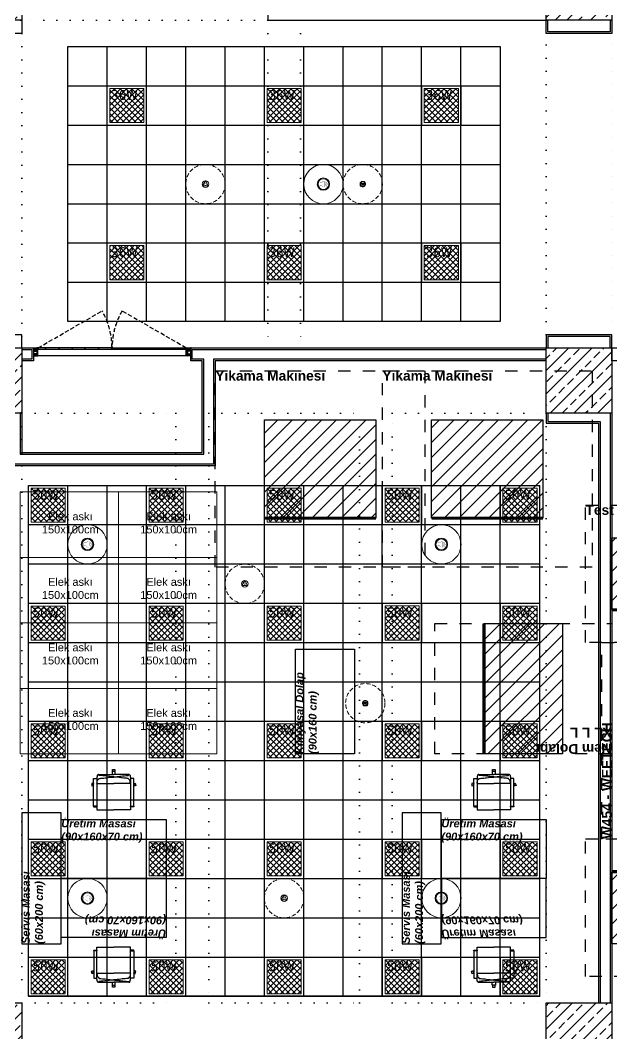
# Model space of a CAD drawing. Header units: centimetres. Extents: x 405564 to 502064, y 46284 to 60634.
# Drawn here: x 457647 to 458550, y 53485 to 55033 of the extents above; entities that cross this region are included whole.
import ezdxf
from ezdxf import colors
from ezdxf.entities.mleader import LeaderData, LeaderLine
from ezdxf.enums import TextEntityAlignment as Align
from ezdxf.math import Vec2, Vec3
from ezdxf.xclip import XClip

# ---------------------------------------------------------------- set-up
doc = ezdxf.new("R2010")
doc.units = ezdxf.units.CM
doc.header["$XCLIPFRAME"] = 0
for name, pattern in [('3+1_3b$0$DASHED', [0.25, 0.125, -0.125]), ('ACAD_ISO07W100', [3, 0, -3]), ('DASHED', [19.05, 12.7, -6.35]), ('DOT', [0.25, 0, -0.25]), ('HIDDEN', [9.525, 6.35, -3.175])]:
    doc.linetypes.add(name, pattern=pattern)
doc.layers.get('0').update_dxf_attribs({"color": 8, "lineweight": 9})
for name, color, linetype, lineweight in [('---___EB_draft00_ALTYAPI_helikoptermania', 8, 'Continuous', 0), ('0-KRCN-AYDINLATMA-130426', 8, 'Continuous', 9), ('0-KRCN-MİMARİ-220526', 8, 'Continuous', 9), ('OL_Ic', 8, 'Continuous', 9), ('TF_Mobilya', 8, 'Continuous', 9)]:
    doc.layers.add(name, color=color, linetype=linetype, lineweight=lineweight)
for name, color, linetype in [('---___EB_draft03_cihazlar', 8, 'Continuous'), ('0-KRCN-ASMATAVAN-130426', 8, 'Continuous'), ('AS_DOS_TERAS_UST', 8, 'ACAD_ISO07W100'), ('AS_DUV', 8, 'Continuous'), ('AS_DUV_ALCIPAN_YANGINA-SUYA DAYANIMLI', 8, 'Continuous'), ('AS_DUV_ALCIPAN_YANGINA-SUYA DAYANIMLI ALTTA 90CM', 8, 'Continuous'), ('AS_DUVK_AHSAP', 8, 'Continuous'), ('AS_KAPI_POZ', 8, 'Continuous'), ('AS_PYZ_BINA', 8, 'Continuous'), ('AS_TA_BETONARME', 5, 'Continuous'), ('AS_TA_TARAMA', 8, 'Continuous'), ('AS_TEFR_MOB', 8, 'Continuous')]:
    doc.layers.add(name, color=color, linetype=linetype)
doc.styles.add('2', font='arial.ttf', dxfattribs={"width": 0.9, "height": 200})
doc.styles.add('Kalin02', font='arialbd.ttf')
doc.styles.add('MP_KAPI_POZ', font='arial.ttf')
doc.styles.add('Normal_ITL', font='swissi.ttf')
doc.styles.add('OLCU', font='romanstw.shx', dxfattribs={"width": 0.6})
doc.styles.add('TAHOMA', font='tahoma.ttf')
pattern_1 = [(45, (450.72, 0), (-11.22532015, 11.22532015), [])]
pattern_2 = [(225, (17560.68, -7819.299), (17.96051, -17.96051), []), (225, (17542.72, -7819.299), (17.96051, -17.96051), [12.7, -6.35])]

# ---------------------------------------------------------------- blocks, each defined once
blk = doc.blocks.new('ABB 6131-31-24-500')
at = {"layer": '0-KRCN-AYDINLATMA-130426'}
for p, q in [((-4, -1), (-4, 1)), ((3.2, 1), (-3.2, 1)), ((-3.2, -0.8), (-3.2, 0.8)), ((-1, 4), (1, 4)), ((-1, -0.9), (-1, 1)), ((-0.8, 3.2), (0.8, 3.2)), ((1, -0.9), (1, 1)), ((3.2, 0.8), (3.2, -0.8)), ((4, 1), (4, -1)), ((3.2, -0.9), (-3.2, -0.9)), ((1, -4), (-1, -4)), ((0.8, -3.2), (-0.8, -3.2))]:
    blk.add_line(p, q, dxfattribs=at)
at = {"layer": '0-KRCN-AYDINLATMA-130426', "linetype": 'HIDDEN'}
blk.add_circle((0, 0), 30, dxfattribs=at)
at = {"layer": '0-KRCN-AYDINLATMA-130426'}
for centre, radius in [((-0.5, 0), 0.089), ((0, 0), 0.16), ((0.5, 0), 0.089)]:
    blk.add_circle(centre, radius, dxfattribs=at)
for centre, radius, start, end in [((-1, 1), 3.01, 90, 180), ((-0.8, 0.8), 2.41, 90, 180), ((0.8, 0.8), 2.41, 0, 90), ((1, 1), 3.01, 0, 90), ((-1, -1), 3.01, 180, 270), ((-0.8, -0.8), 2.41, 180, 270), ((0.8, -0.8), 2.41, 270, 0), ((1, -1), 3.01, 270, 0)]:
    blk.add_arc(centre, radius, start, end, dxfattribs=at)
blk = doc.blocks.new('AST-OD-KD')
at = {"layer": '0-KRCN-AYDINLATMA-130426'}
for p, q in [((0, 5), (-4.3, -2.5)), ((4.3, -2.5), (0, 5)), ((4.3, -2.5), (-4.3, -2.5))]:
    blk.add_line(p, q, dxfattribs=at)
at = {"layer": '0-KRCN-AYDINLATMA-130426', "linetype": 'HIDDEN'}
blk.add_circle((0, 0), 30, dxfattribs=at)
at = {"layer": '0-KRCN-AYDINLATMA-130426'}
blk.add_circle((0, 0), 5, dxfattribs=at)
at = {"layer": '0-KRCN-AYDINLATMA-130426', "style": '2'}
blk.add_text('D', height=3.36, dxfattribs=at).set_placement((0, 0), align=Align.MIDDLE_CENTER)
blk = doc.blocks.new('AST-OD-OD')
at = {"layer": '0-KRCN-AYDINLATMA-130426'}
for p, q in [((0.3, 5), (-4, -2.5)), ((4.6, -2.5), (0.3, 5)), ((4.6, -2.5), (-4, -2.5))]:
    blk.add_line(p, q, dxfattribs=at)
at = {"layer": '0-KRCN-AYDINLATMA-130426', "linetype": 'HIDDEN'}
blk.add_circle((0.3, 0), 30, dxfattribs=at)
at = {"layer": '0-KRCN-AYDINLATMA-130426'}
blk.add_circle((0.3, 0), 5, dxfattribs=at)
at = {"layer": '0-KRCN-AYDINLATMA-130426', "style": '2'}
blk.add_text('O', height=3.43, dxfattribs=at).set_placement((0.3, 0), align=Align.MIDDLE)
blk = doc.blocks.new('ASMA TAVA TİPİ HOPARLÖR')
at = {"layer": '0-KRCN-AYDINLATMA-130426', "const_width": 0.317}
blk.add_lwpolyline([(0.3, -4.4, 0.598176), (1.3, -3.9), (1.3, 3.9, 0.598176), (0.3, 4.4), (-2.7, 2.4, -0.147433), (-3, 2.3), (-5.1, 2.3, 0.414214), (-5.7, 1.7), (-5.7, -1.7, 0.414214), (-5.1, -2.3), (-3, -2.3, -0.147433), (-2.7, -2.4)], format="xyb", close=True, dxfattribs=at)
for points in [[(2.4, 1.3, -0.601398), (2.4, -1.3)], [(2.8, 2.5, -0.658812), (2.8, -2.5)], [(3.2, 3.7, -0.680488), (3.2, -3.7)]]:
    blk.add_lwpolyline(points, format="xyb", dxfattribs=at)
at = {"layer": '0-KRCN-AYDINLATMA-130426'}
blk.add_circle((0, 0), 30, dxfattribs=at)
at = {"layer": '0-KRCN-AYDINLATMA-130426', "ltscale": 0.1}
for radius in [9.5, 8.23]:
    blk.add_circle((0, 0), radius, dxfattribs=at)
blk = doc.blocks.new('50W 60x60 cm  SIVA ALTI LED ARMATÜR')
at = {"layer": '0-KRCN-AYDINLATMA-130426'}
h = blk.add_hatch(dxfattribs=at)
h.set_pattern_fill('ANSI37', color=256, scale=0.2)
h.paths.add_polyline_path([(-2.6, 2.59), (2.6, 2.59), (2.6, -2.61), (-2.6, -2.61)])
for points in [[(-3, 2.99), (3, 2.99), (3, -3.01), (-3, -3.01)], [(-2.6, 2.59), (2.6, 2.59), (2.6, -2.61), (-2.6, -2.61)]]:
    blk.add_lwpolyline(points, close=True, dxfattribs=at)
at = {"layer": '0-KRCN-AYDINLATMA-130426', "insert": (-2.35, 2.34), "char_height": 1.5, "attachment_point": 1, "style": 'TAHOMA'}
blk.add_mtext_dynamic_manual_height_columns('{\\fTahoma|b0|i0|c162|p34;50W}', width=1.5, gutter_width=1.25, heights=[0], dxfattribs=at)
blk = doc.blocks.new('36W 60x60 cm  SIVA ALTI LED ARMATÜR')
at = {"layer": '0-KRCN-AYDINLATMA-130426'}
h = blk.add_hatch(dxfattribs=at)
h.set_pattern_fill('ANSI37', color=256, scale=2)
h.paths.add_polyline_path([(-26, 26), (26, 26), (26, -26), (-26, -26)])
for points in [[(-30, 30), (30, 30), (30, -30), (-30, -30)], [(-26, 26), (26, 26), (26, -26), (-26, -26)]]:
    blk.add_lwpolyline(points, close=True, dxfattribs=at)
at = {"layer": '0-KRCN-AYDINLATMA-130426', "insert": (-23.5, 23.5), "char_height": 15, "attachment_point": 1, "style": 'TAHOMA'}
blk.add_mtext_dynamic_manual_height_columns('{\\fTahoma|b0|i0|c162|p34;36W}', width=52.946, gutter_width=1.25, heights=[0], dxfattribs=at)
blk = doc.blocks.new('G$C27E741DA')
at = {"layer": '0-KRCN-AYDINLATMA-130426'}
for name, p in [('36W 60x60 cm  SIVA ALTI LED ARMATÜR', (19745.7, 7768.5)), ('36W 60x60 cm  SIVA ALTI LED ARMATÜR', (19985.7, 7768.5)), ('36W 60x60 cm  SIVA ALTI LED ARMATÜR', (20225.7, 7768.5)), ('AST-OD-OD', (19865.4, 7648.5)), ('ASMA TAVA TİPİ HOPARLÖR', (20045.7, 7648.5)), ('ABB 6131-31-24-500', (20105.7, 7648.5)), ('36W 60x60 cm  SIVA ALTI LED ARMATÜR', (19745.7, 7528.5)), ('36W 60x60 cm  SIVA ALTI LED ARMATÜR', (19985.7, 7528.5)), ('36W 60x60 cm  SIVA ALTI LED ARMATÜR', (20225.7, 7528.5)), ('ASMA TAVA TİPİ HOPARLÖR', (19685.7, 7098.5)), ('ASMA TAVA TİPİ HOPARLÖR', (20225.7, 7098.5)), ('AST-OD-KD', (19925.7, 7038.2)), ('ABB 6131-31-24-500', (20109.6, 6856)), ('ASMA TAVA TİPİ HOPARLÖR', (19685.7, 6558.5)), ('AST-OD-KD', (19985.7, 6558.5)), ('ASMA TAVA TİPİ HOPARLÖR', (20225.7, 6558.5))]:
    blk.add_blockref(name, p, dxfattribs=at)
at = {"layer": '0-KRCN-AYDINLATMA-130426', "xscale": 10, "yscale": 10, "zscale": 10}
for p in [(19625.7, 7158.5), (19805.7, 7158.5), (19985.7, 7158.5), (20165.7, 7158.6), (20345.7, 7158.5), (19625.7, 6978.5), (19805.7, 6978.5), (19985.7, 6978.5), (20165.7, 6978.6), (20345.7, 6978.5), (19625.7, 6798.5), (19805.7, 6798.5), (19985.7, 6798.5), (20165.7, 6798.6), (20345.7, 6798.5), (19625.7, 6618.5), (19805.7, 6618.5), (19985.7, 6618.5), (20165.7, 6618.6), (20345.7, 6618.5), (19625.7, 6438.5), (19805.7, 6438.5), (19985.7, 6438.5), (20165.7, 6438.6), (20345.7, 6438.5)]:
    blk.add_blockref('50W 60x60 cm  SIVA ALTI LED ARMATÜR', p, dxfattribs=at)
blk = doc.blocks.new('testmasası')
at = {"layer": '---___EB_draft03_cihazlar'}
h = blk.add_hatch(dxfattribs=at)
h.set_pattern_fill('ANSI31', color=1, scale=5)
h.paths.add_polyline_path([(276660.7, -41580.2), (276660.7, -41470.2), (276830.7, -41470.2), (276830.7, -41580.2)])
at = {"layer": '---___EB_draft03_cihazlar', "color": 1, "linetype": '3+1_3b$0$DASHED', "ltscale": 150}
blk.add_lwpolyline([(276620.7, -41420.2), (276870.7, -41420.2), (276870.7, -41630.2), (276620.7, -41630.2), (276620.7, -41420.2)], dxfattribs=at)
at = {"layer": '---___EB_draft03_cihazlar', "color": 1}
blk.add_lwpolyline([(276660.7, -41580.2), (276660.7, -41470.2), (276830.7, -41470.2), (276830.7, -41580.2), (276660.7, -41580.2)], dxfattribs=at)
at = {"layer": '---___EB_draft03_cihazlar', "color": 1, "const_width": 5}
blk.add_lwpolyline([(276660.7, -41580.2), (276830.7, -41580.2)], dxfattribs=at)
at = {"layer": '---___EB_draft03_cihazlar', "insert": (276620.7, -41420.2), "char_height": 15, "attachment_point": 1, "style": 'Kalin02'}
blk.add_mtext_dynamic_manual_height_columns('Test Masası', width=590.732, gutter_width=750, heights=[137.1], dxfattribs=at)
blk = doc.blocks.new('W454 - WEETECH')
at = {"layer": '---___EB_draft03_cihazlar'}
h = blk.add_hatch(dxfattribs=at)
h.set_pattern_fill('ANSI31', color=1, scale=5)
h.set_pattern_definition(pattern_1)
h.paths.add_polyline_path([(274313.1, -41341.5), (274473.1, -41341.5), (274473.1, -41461.5), (274313.1, -41461.5)])
h = blk.add_hatch(dxfattribs=at)
h.set_pattern_fill('ANSI31', color=1, scale=5)
h.set_pattern_definition(pattern_1)
h.paths.add_polyline_path([(274313.1, -41341.5), (274473.1, -41341.5), (274473.1, -41461.5), (274313.1, -41461.5)])
at = {"layer": '---___EB_draft03_cihazlar', "color": 1, "linetype": '3+1_3b$0$DASHED', "ltscale": 150}
blk.add_lwpolyline([(274243.1, -41276.5), (274543.1, -41276.5), (274543.1, -41526.5), (274243.1, -41526.5), (274243.1, -41276.5)], dxfattribs=at)
blk.add_lwpolyline([(274243.1, -41276.5), (274543.1, -41276.5), (274543.1, -41526.5), (274243.1, -41526.5), (274243.1, -41276.5)], dxfattribs=at)
at = {"layer": '---___EB_draft03_cihazlar', "color": 1}
blk.add_lwpolyline([(274313.1, -41341.5), (274473.1, -41341.5), (274473.1, -41461.5), (274313.1, -41461.5), (274313.1, -41341.5)], dxfattribs=at)
blk.add_lwpolyline([(274313.1, -41341.5), (274473.1, -41341.5), (274473.1, -41461.5), (274313.1, -41461.5), (274313.1, -41341.5)], dxfattribs=at)
at = {"layer": '---___EB_draft03_cihazlar', "color": 1, "const_width": 5}
blk.add_lwpolyline([(274313.1, -41461.5), (274473.1, -41461.5)], dxfattribs=at)
at = {"layer": '---___EB_draft03_cihazlar', "insert": (274243.1, -41276.5), "char_height": 15, "attachment_point": 1, "style": 'Kalin02'}
blk.add_mtext_dynamic_manual_height_columns('W454 - WEETECH', width=590.732, gutter_width=750, heights=[137.1], dxfattribs=at)
blk = doc.blocks.new('YıkamaMakinesi')
at = {"layer": '---___EB_draft03_cihazlar'}
h = blk.add_hatch(dxfattribs=at)
h.set_pattern_fill('ANSI31', color=1, scale=5)
h.paths.add_polyline_path([(275125.3, -40217.3), (275295.3, -40217.3), (275295.3, -40367.3), (275125.3, -40367.3)])
at = {"layer": '---___EB_draft03_cihazlar', "color": 1, "linetype": '3+1_3b$0$DASHED', "ltscale": 150}
blk.add_lwpolyline([(275050.3, -40142.3), (275370.3, -40142.3), (275370.3, -40442.3), (275050.3, -40442.3), (275050.3, -40142.3)], dxfattribs=at)
at = {"layer": '---___EB_draft03_cihazlar', "color": 1}
blk.add_lwpolyline([(275125.3, -40217.3), (275295.3, -40217.3), (275295.3, -40367.3), (275125.3, -40367.3), (275125.3, -40217.3)], dxfattribs=at)
at = {"layer": '---___EB_draft03_cihazlar', "color": 1, "const_width": 5}
blk.add_lwpolyline([(275125.3, -40367.3), (275295.3, -40367.3)], dxfattribs=at)
at = {"layer": '---___EB_draft03_cihazlar', "insert": (275050.3, -40142.3), "char_height": 15, "attachment_point": 1, "style": 'Kalin02'}
blk.add_mtext_dynamic_manual_height_columns('Yıkama Makinesi', width=590.732, gutter_width=750, heights=[137.1], dxfattribs=at)
blk = doc.blocks.new('KimyasalDolap')
at = {"layer": 'AS_TEFR_MOB', "ltscale": 200}
blk.add_lwpolyline([(277920.3, -40378.8), (278080.3, -40378.8), (278080.3, -40468.8), (277920.3, -40468.8), (277920.3, -40378.8)], dxfattribs=at)
at = {"layer": 'AS_TEFR_MOB', "ltscale": 200, "insert": (277920.3, -40378.8), "char_height": 12, "attachment_point": 1, "style": 'Kalin02'}
blk.add_mtext_dynamic_manual_height_columns('{\\fSwis721 BT|b1|i1|c162|p34;Kimyasal Dolap\\P(90x160 cm)}', width=590.732, gutter_width=750, heights=[137.1], dxfattribs=at)
blk = doc.blocks.new('sandalye_')
at = {"layer": 'AS_TEFR_MOB', "linetype": 'ByBlock', "ltscale": 25}
for points in [[(260007.8, -40559.4), (260002.8, -40559.4), (260002.8, -40517.4), (260007.8, -40517.4)], [(260059, -40559.4), (260063.9, -40559.4), (260063.9, -40517.4), (260059, -40517.4)]]:
    blk.add_lwpolyline(points, close=True, dxfattribs=at)
for points in [[(260033.4, -40514.8, -0.048176), (260031.6, -40514.8, -0.000623), (260029.1, -40514.6, -0.003131), (260022.4, -40513.8, 0.007334), (260011.4, -40512.7, -0.309457), (260010.5, -40511.9, 0.002444), (260010.4, -40511.5, 0.476314), (260010.2, -40511.4, 0.375136), (260009, -40511.6, 0.082453), (260008.7, -40512.2, 0.046929), (260008.2, -40513.8, 0.002381), (260007.9, -40515.3, 0.007794), (260007.8, -40516.4), (260007.8, -40524.5, -0.011445), (260008.4, -40521.5, -0.082784), (260009.2, -40519.5, -0.150147), (260010.3, -40518.5, 0.242317), (260010.4, -40518.4, -0.036292), (260010.5, -40518, -0.114957), (260010.8, -40517.6, -0.16132), (260011.4, -40517.2, -0.020506), (260013.9, -40517, 0.024793), (260022.4, -40516.1, -0.030903), (260033.4, -40515.1, -1.030607)], [(260033.4, -40514.8, 0.048176), (260035.1, -40514.8, 0.000623), (260037.6, -40514.6, 0.003131), (260044.3, -40513.8, -0.007334), (260055.3, -40512.7, 0.309457), (260056.2, -40511.9, -0.002444), (260056.3, -40511.5, -0.476314), (260056.5, -40511.4, -0.375136), (260057.7, -40511.6, -0.082453), (260058, -40512.2, -0.046929), (260058.5, -40513.8, -0.002381), (260058.8, -40515.3, -0.007794), (260058.9, -40516.4), (260058.9, -40524.5, 0.011445), (260058.4, -40521.5, 0.082784), (260057.6, -40519.5, 0.150147), (260056.4, -40518.5, -0.242317), (260056.3, -40518.4, 0.036292), (260056.2, -40518, 0.114957), (260055.9, -40517.6, 0.16132), (260055.3, -40517.2, 0.020506), (260052.8, -40517, -0.024793), (260044.3, -40516.1, 0.030903), (260033.4, -40515.1, 1.030607)]]:
    blk.add_lwpolyline(points, format="xyb", dxfattribs=at)
for points in [[(260009.7, -40511.3), (260033.4, -40511.3)], [(260035.8, -40511.3), (260035.8, -40506.8), (260030.9, -40506.8), (260030.9, -40511.3)], [(260031.5, -40506.8), (260031.5, -40503.8), (260035.3, -40503.8), (260035.3, -40506.8)], [(260057, -40511.3), (260033.4, -40511.3)], [(260002.8, -40525.2), (260000.6, -40524.5), (259999.4, -40528.1), (260002.8, -40529.2)], [(260002.7, -40525.2), (260001.5, -40528.8)], [(260002.8, -40525.4), (260001.7, -40528.8)], [(260007.8, -40524.5), (260007.8, -40564.9), (260033.4, -40564.9)], [(260007.8, -40525.2), (260033.4, -40525.2)], [(260058.9, -40524.5), (260058.9, -40564.9), (260033.4, -40564.9)], [(260058.9, -40525.2), (260033.4, -40525.2)], [(260063.9, -40525.2), (260066.1, -40524.5), (260067.3, -40528.1), (260063.9, -40529.2)], [(260063.9, -40525.4), (260065.1, -40528.8)], [(260064.1, -40525.2), (260065.2, -40528.8)], [(260002.8, -40559.4), (260002.8, -40560.4), (260007.8, -40560.4), (260007.8, -40559.4)], [(260063.9, -40559.4), (260063.9, -40560.4), (260059, -40560.4), (260059, -40559.4)]]:
    blk.add_lwpolyline(points, dxfattribs=at)
blk = doc.blocks.new('Üretim Masası')
at = {"layer": 'AS_TEFR_MOB', "ltscale": 200}
blk.add_lwpolyline([(277436.4, -40309.1), (277596.4, -40309.1), (277596.4, -40399.1), (277436.4, -40399.1), (277436.4, -40309.1)], dxfattribs=at)
at = {"layer": 'AS_TEFR_MOB', "color": 1}
blk.add_blockref('sandalye_', (17483, 270.8), dxfattribs=at)
at = {"layer": 'AS_TEFR_MOB', "ltscale": 200, "insert": (277436.4, -40309.1), "char_height": 12, "attachment_point": 1, "style": 'Kalin02'}
blk.add_mtext_dynamic_manual_height_columns('{\\fSwis721 BT|b1|i1|c162|p34;Üretim Masası\\P(90x160x70 cm)}', width=590.732, gutter_width=750, heights=[137.1], dxfattribs=at)
blk = doc.blocks.new('servis masası60x200')
at = {"layer": 'AS_TEFR_MOB', "ltscale": 200}
blk.add_lwpolyline([(278099.5, -39156.7), (278299.5, -39156.7), (278299.5, -39096.7), (278099.5, -39096.7)], close=True, dxfattribs=at)
at = {"layer": 'AS_TEFR_MOB', "ltscale": 200, "insert": (278099.5, -39096.7), "char_height": 12, "attachment_point": 1, "style": 'Kalin02'}
blk.add_mtext_dynamic_manual_height_columns('{\\fSwis721 BT|b1|i1|c162|p34;Servis Masası\\P(60x200 cm)}', width=590.732, gutter_width=750, heights=[137.1], dxfattribs=at)
blk = doc.blocks.new('NemdolabıXLLL')
at = {"layer": '---___EB_draft03_cihazlar'}
h = blk.add_hatch(dxfattribs=at)
h.set_pattern_fill('ANSI31', color=1, scale=5)
h.paths.add_polyline_path([(276297.7, -40461.2), (276417.7, -40461.2), (276417.7, -40660.2), (276297.7, -40660.2)])
at = {"layer": '---___EB_draft03_cihazlar', "color": 1, "linetype": '3+1_3b$0$DASHED', "ltscale": 150}
blk.add_lwpolyline([(276222.7, -40461.2), (276492.7, -40461.2), (276492.7, -40660.2), (276222.7, -40660.2), (276222.7, -40461.2)], dxfattribs=at)
at = {"layer": '---___EB_draft03_cihazlar', "color": 1}
blk.add_lwpolyline([(276297.7, -40461.2), (276417.7, -40461.2), (276417.7, -40660.2), (276297.7, -40660.2), (276297.7, -40461.2)], dxfattribs=at)
at = {"layer": '---___EB_draft03_cihazlar', "color": 1, "const_width": 5}
blk.add_lwpolyline([(276417.7, -40660.2), (276417.7, -40461.2)], dxfattribs=at)
at = {"layer": '---___EB_draft03_cihazlar', "insert": (276222.7, -40461.2), "char_height": 15, "attachment_point": 1, "style": 'Kalin02'}
blk.add_mtext_dynamic_manual_height_columns('Nem Dolabı \\PXL L L', width=590.732, gutter_width=750, heights=[137.1], dxfattribs=at)
blk = doc.blocks.new('Elek askı')
at = {"layer": 'TF_Mobilya'}
blk.add_lwpolyline([(-100, 0), (0, 0), (0, 150), (-100, 150)], close=True, dxfattribs=at)
at = {"layer": 'TF_Mobilya', "style": 'MP_KAPI_POZ'}
for s, p in [('Elek askı', (-62.7, 76.3)), ('150x100cm', (-42.7, 76.3))]:
    blk.add_text(s, height=12, rotation=90, dxfattribs=at).set_placement(p, align=Align.MIDDLE_CENTER)
blk = doc.blocks.new('AHSAP KAPAK 240X240')
at = {"linetype": 'HIDDEN'}
for points in [[(7.2, 0), (104.8, 56.3, -0.131652), (119.9, 0)], [(232.8, 0), (135.2, 56.3, 0.131652), (120.1, 0)]]:
    blk.add_lwpolyline(points, format="xyb", dxfattribs=at)
for points in [[(0, 0), (0, -20)], [(240, 0), (240, -20)], [(0, -5), (5, -2)], [(5, -5), (0, -2)], [(0, -12), (5, -9)], [(5, -12), (0, -9)], [(240, -5), (235, -2)], [(235, -5), (240, -2)], [(240, -12), (235, -9)], [(235, -12), (240, -9)]]:
    blk.add_lwpolyline(points)
for points in [[(4.5, 0), (4.5, -0.5), (5, -0.5), (5, -2), (0, -2), (0, -0.5), (0.5, -0.5), (0.5, 0)], [(5, -12), (7, -12), (7, 0), (5, 0)], [(7.2, -2), (119.9, -2), (119.9, 0), (7.2, 0)], [(232.8, -2), (120.1, -2), (120.1, 0), (232.8, 0)], [(235, -12), (233, -12), (233, 0), (235, 0)], [(239.5, 0), (239.5, -0.5), (240, -0.5), (240, -2), (235, -2), (235, -0.5), (235.5, -0.5), (235.5, 0)], [(0, -5), (5, -5), (5, -2), (0, -2)], [(0, -12), (5, -12), (5, -9), (0, -9)], [(7, -12), (7, -2), (233, -2), (233, -12)], [(240, -5), (235, -5), (235, -2), (240, -2)], [(240, -12), (235, -12), (235, -9), (240, -9)]]:
    blk.add_lwpolyline(points, close=True)
blk.add_point((240, 0))
at = {"color": 3, "style": 'OLCU', "width": 0.5, "flags": 1}
for tag, p in [('K-DIVISYON', (-80, -85)), ('K-PBAR', (105, -85)), ('K-KAPITIP', (-80, -335))]:
    blk.add_attdef(tag, p, '', height=17.5, dxfattribs=at)
at = {"color": 5, "true_color": 0x0505ff, "style": 'OLCU', "width": 0.5, "flags": 1}
for tag, p in [('K-NEREDEN-NO', (-80, -110)), ('K-NEREYE-NO', (-80, -185)), ('K-DUVARTIP', (-80, -285)), ('K-ACILISYON', (-80, -310))]:
    blk.add_attdef(tag, p, '', height=17.5, dxfattribs=at)
at = {"color": 1, "true_color": 0xfa0000, "style": 'OLCU', "width": 0.5, "flags": 1}
for tag, p in [('K-IZLENEBILIRLIK', (105, -110)), ('K-TEKMELIK', (105, -135)), ('K-KONTROLTIPNEREDEN', (-80, -160)), ('K-BAND', (105, -160)), ('K-MENFEZ', (105, -210)), ('K-KONTROLTIPNEREYE', (-80, -235)), ('K-PENCERE', (105, -235)), ('K-KILITTIP', (-80, -260)), ('K-NOT-AS-MIMARI1', (105, -285)), ('K-NOT-ELEKTRIK', (105, -335)), ('K-NOT-YANGIN', (105, -360)), ('K-ACMAKAPAMASISTEMI', (-80, -385)), ('K-NOT-ISLETME', (105, -385)), ('K-YANGIN', (-80, -435))]:
    blk.add_attdef(tag, p, '', height=17.5, dxfattribs=at)
at = {"color": 220, "true_color": 0xf113d4, "style": 'OLCU', "width": 0.5, "flags": 1}
for tag, p in [('K-NEREDEN-AD', (-80, -135)), ('K-NEREYE-AD', (-80, -210))]:
    blk.add_attdef(tag, p, '', height=17.5, dxfattribs=at)
at = {"color": 0, "style": 'OLCU', "width": 0.5, "flags": 1}
for tag, p in [('K-TAMACILIRLIK', (105, -185)), ('K-NOT-AS-MIMARI2', (105, -310)), ('K-KASATIP', (-80, -360)), ('K-KURSUN', (-80, -410))]:
    blk.add_attdef(tag, p, '', height=17.5, dxfattribs=at)
at = {"color": 252, "style": 'OLCU', "width": 0.5, "flags": 1}
for tag, p in [('K-REZ1', (105, -435)), ('K-REZ2', (105, -460)), ('K-REZ3', (105, -485)), ('K-REZ4', (105, -510)), ('K-REZ5', (105, -535))]:
    blk.add_attdef(tag, p, '', height=17.5, dxfattribs=at)
at = {"layer": 'AS_KAPI_POZ', "style": 'OLCU', "width": 0.5}
blk.add_attdef('K-NO', text='', height=8, rotation=90, dxfattribs=at).set_placement((17.4, 2.2), align=Align.TOP_LEFT)
at = {"layer": 'AS_KAPI_POZ', "style": 'OLCU', "width": 0.45}
for tag, p in [('POZ+GEN', (197.2, 12.2)), ('YUK', (197.2, -25.8))]:
    blk.add_attdef(tag, text='', height=20, dxfattribs=at).set_placement(p, align=Align.MIDDLE_CENTER)
at = {"layer": 'AS_KAPI_POZ', "color": 251, "style": 'OLCU', "width": 0.45}
blk.add_attdef('K-DUVAR(CM)', text='', height=6, dxfattribs=at).set_placement((-2.3, -4.2), align=Align.MIDDLE_RIGHT)
blk = doc.blocks.new('OPK-site-surrounding-R01')
at = {"layer": '---___EB_draft00_ALTYAPI_helikoptermania', "linetype": 'DASHED', "ltscale": 10}
blk.add_lwpolyline([(-21668.1, -4404.9), (1451.4, 6572.4)], dxfattribs=at)
blk = doc.blocks.new('A$C6A10306C')
ref = blk.add_blockref('OPK-site-surrounding-R01', (5135.68, -3851.45))
XClip(ref).set_block_clipping_path([(-5135.679684336, -9648.5463532069), (26364.320315664, 3851.4536467931)])
blk = doc.blocks.new('A$Ca63a641c')
at = {"layer": 'AS_PYZ_BINA'}
ml = blk.add_multileader_mtext('Standard', dxfattribs=at)
ml.set_content('EST boyalı panel çit ve panel çit kapı (AS 51.101)', color=256, style='Normal_ITL')
ml.set_leader_properties()
ml.build(insert=Vec2(0, 0))
ml.multileader.update_dxf_attribs({"dogleg_length": 0.379, "arrow_head_size": 17, "scale": 75})
ctx = ml.context
ctx.base_point, ctx.scale, ctx.char_height, ctx.arrow_head_size, ctx.landing_gap_size, ctx.plane_origin = Vec3(140.5, 464.3), 75, 20, 17, 14.2, Vec3(92.5, 620.1)
notes = []
notes.append((ctx, [(0, (1, 1, 0), (112.1, 464.3), (1, 0), 28.4, [(0, [(68.5, 410)], 0, [])])]))
ctx.mtext.insert, ctx.mtext.width, ctx.mtext.flow_direction = Vec3(154.7, 477.5), 604.563, 5
ml = blk.add_multileader_mtext('Standard', dxfattribs=at)
ml.set_content('{\\fSwis721 BT|b0|i0|c162|p34;Dilatasyon}', color=256, style='Normal_ITL')
ml.set_leader_properties()
ml.build(insert=Vec2(0, 0))
ml.multileader.update_dxf_attribs({"dogleg_length": 0.379, "arrow_head_size": 17, "scale": 75})
ctx = ml.context
ctx.base_point, ctx.scale, ctx.char_height, ctx.arrow_head_size, ctx.landing_gap_size, ctx.plane_origin = Vec3(461.2, 304.8), 75, 20, 17, 14.2, Vec3(548.8, 339.1)
notes.append((ctx, [(0, (1, 1, 0), (432.8, 304.8), (1, 0), 28.4, [(0, [(411.5, 361.3)], 0, [])])]))
ctx.mtext.insert, ctx.mtext.width, ctx.mtext.flow_direction = Vec3(475.4, 317.8), 129.38, 5
for ctx, leaders in notes:
    for number, flags, end, landing, length, lines in leaders:
        leader = LeaderData()
        leader.index, (leader.has_last_leader_line, leader.has_dogleg_vector, leader.attachment_direction) = number, flags
        leader.last_leader_point, leader.dogleg_vector, leader.dogleg_length = Vec3(end), Vec3(landing), length
        for number, points, colour, breaks in lines:
            line = LeaderLine()
            line.index, line.vertices, line.color, line.breaks = number, Vec3.list(points), colors.encode_raw_color(colour), breaks
            leader.lines.append(line)
        ctx.leaders.append(leader)
blk = doc.blocks.new('A$C85dec720')
at = {"layer": 'OL_Ic'}
blk.add_blockref('A$Ca63a641c', (5315.08, 5344.25, 28.4), dxfattribs=at)
blk = doc.blocks.new('A$C6A10300A')
at = {"layer": 'AS_TA_TARAMA'}
h = blk.add_hatch(dxfattribs=at)
h.set_pattern_fill('ANSI33', color=256, scale=4, angle=180)
h.set_pattern_definition(pattern_2)
h.paths.add_polyline_path([(19485.68, -5501.45), (19585.68, -5501.45), (19585.68, -5601.45), (19485.68, -5601.45)])
h = blk.add_hatch(dxfattribs=at)
h.set_pattern_fill('ANSI33', color=256, scale=4, angle=180)
h.set_pattern_definition(pattern_2)
h.paths.add_polyline_path([(20385.68, -5501.45), (20485.68, -5501.45), (20485.68, -5601.45), (20385.68, -5601.45)])
h = blk.add_hatch(dxfattribs=at)
h.set_pattern_fill('ANSI33', color=256, scale=4, angle=180)
h.set_pattern_definition(pattern_2)
h.paths.add_polyline_path([(19485.68, -6101.45), (19585.68, -6101.45), (19585.68, -6201.45), (19485.68, -6201.45)])
h = blk.add_hatch(dxfattribs=at)
h.set_pattern_fill('ANSI33', color=256, scale=4, angle=180)
h.set_pattern_definition(pattern_2)
h.paths.add_polyline_path([(20385.68, -6101.45), (20485.68, -6101.45), (20485.68, -6201.45), (20385.68, -6201.45)])
h = blk.add_hatch(dxfattribs=at)
h.set_pattern_fill('ANSI33', color=256, scale=4, angle=180)
h.set_pattern_definition(pattern_2)
h.paths.add_polyline_path([(19485.68, -7101.45), (19585.68, -7101.45), (19585.68, -7201.45), (19485.68, -7201.45)], flags=17)
h = blk.add_hatch(dxfattribs=at)
h.set_pattern_fill('ANSI33', color=256, scale=4, angle=180)
h.set_pattern_definition(pattern_2)
h.paths.add_polyline_path([(20385.68, -7101.45), (20485.68, -7101.45), (20485.68, -7201.45), (20385.68, -7201.45)], flags=17)
at = {"layer": 'AS_DOS_TERAS_UST', "linetype": 'DOT', "ltscale": 80}
for p, q in [((19585.68, -5601.45), (19585.68, -6101.45)), ((19960.68, -5601.45), (19585.68, -5601.45)), ((19960.68, -5601.45), (19960.68, -6101.45)), ((20010.68, -5601.45), (20385.68, -5601.45)), ((20010.68, -5601.45), (20010.68, -6101.45)), ((20385.68, -6101.45), (20385.68, -5601.45)), ((20485.68, -6101.45), (20485.68, -5601.45)), ((20385.68, -6101.45), (19585.68, -6101.45)), ((19585.68, -6201.45), (19585.68, -7101.45)), ((19585.68, -6201.45), (19820.68, -6201.45)), ((19820.68, -6201.45), (19820.68, -7101.45)), ((19870.68, -6201.45), (20100.68, -6201.45)), ((19870.68, -6201.45), (19870.68, -7101.45)), ((20100.68, -7101.45), (20100.68, -6201.45)), ((20150.68, -6201.45), (20385.68, -6201.45)), ((20150.68, -7101.45), (20150.68, -6201.45)), ((20385.68, -6201.45), (20385.68, -7101.45)), ((20485.68, -6201.45), (20485.68, -7101.45)), ((20720.68, -6201.45), (20485.68, -6201.45)), ((19585.68, -7101.45), (19820.68, -7101.45)), ((19870.68, -7101.45), (20100.68, -7101.45)), ((20150.68, -7101.45), (20385.68, -7101.45)), ((20720.68, -7101.45), (20485.68, -7101.45))]:
    blk.add_line(p, q, dxfattribs=at)
at = {"layer": 'AS_DUV_ALCIPAN_YANGINA-SUYA DAYANIMLI'}
for points in [[(20385.68, -5581.45), (19980.68, -5581.45), (19980.68, -5501.45), (19960.68, -5501.45), (19960.68, -5601.45), (20385.68, -5601.45)], [(19583.18, -5601.45), (19585.68, -5601.45), (19585.68, -5621.45), (19485.68, -5621.45), (19485.68, -5601.45), (19488.18, -5601.45)], [(20483.18, -5601.45), (20485.68, -5601.45), (20485.68, -5621.45), (20385.68, -5621.45), (20385.68, -5601.45), (20388.18, -5601.45)], [(20483.18, -5601.45), (20483.18, -5618.95), (20388.18, -5618.95), (20388.18, -5601.45)], [(19583.18, -6101.45), (19585.68, -6101.45), (19585.68, -6081.45), (19485.68, -6081.45), (19485.68, -6101.45), (19488.18, -6101.45)], [(20483.18, -6101.45), (20485.68, -6101.45), (20485.68, -6081.45), (20385.68, -6081.45), (20385.68, -6101.45), (20388.18, -6101.45)], [(20483.18, -6101.45), (20483.18, -6083.95), (20388.18, -6083.95), (20388.18, -6101.45)], [(19583.18, -6201.45), (19583.18, -6263.95), (19863.18, -6263.95), (19863.18, -6118.95), (19845.68, -6118.95), (19845.68, -6103.95), (20385.68, -6103.95)], [(19585.68, -6201.45), (19585.68, -6261.45), (19860.68, -6261.45), (19860.68, -6121.45), (19843.18, -6121.45), (19843.18, -6101.45), (20385.68, -6101.45)], [(19585.68, -6101.45), (19603.18, -6101.45), (19603.18, -6121.45), (19585.68, -6121.45)], [(19585.68, -6103.95), (19600.68, -6103.95), (19600.68, -6118.95), (19585.68, -6118.95)], [(20385.68, -6121.45), (19880.68, -6121.45), (19880.68, -6281.45), (19485.68, -6281.45), (19485.68, -6201.45)], [(20385.68, -6118.95), (19878.18, -6118.95), (19878.18, -6278.95), (19488.18, -6278.95), (19488.18, -6201.45)], [(20385.68, -6201.45), (20385.68, -6216.45), (20465.68, -6216.45), (20465.68, -7101.45)], [(20388.18, -6201.45), (20388.18, -6213.95), (20468.18, -6213.95), (20468.18, -7101.45)], [(20483.18, -6201.45), (20483.18, -7101.45)], [(20485.68, -6201.45), (20485.68, -7101.45)]]:
    blk.add_lwpolyline(points, dxfattribs=at)
at = {"layer": 'AS_DUV_ALCIPAN_YANGINA-SUYA DAYANIMLI ALTTA 90CM'}
blk.add_lwpolyline([(20485.68, -6101.45), (20990.68, -6101.45), (20990.68, -6121.45), (20485.68, -6121.45)], close=True, dxfattribs=at)
at = {"layer": 'AS_TA_BETONARME'}
for points in [[(19485.68, -5501.45), (19585.68, -5501.45), (19585.68, -5601.45), (19485.68, -5601.45)], [(20385.68, -5501.45), (20485.68, -5501.45), (20485.68, -5601.45), (20385.68, -5601.45)], [(19485.68, -6101.45), (19585.68, -6101.45), (19585.68, -6201.45), (19485.68, -6201.45)], [(20385.68, -6101.45), (20485.68, -6101.45), (20485.68, -6201.45), (20385.68, -6201.45)], [(19485.68, -7101.45), (19585.68, -7101.45), (19585.68, -7201.45), (19485.68, -7201.45)], [(20385.68, -7101.45), (20485.68, -7101.45), (20485.68, -7201.45), (20385.68, -7201.45)]]:
    blk.add_lwpolyline(points, close=True, dxfattribs=at)
at = {"layer": '---___EB_draft03_cihazlar'}
for name, p in [('YıkamaMakinesi', (-255169.58, 34005.82)), ('YıkamaMakinesi', (-254914.58, 34005.82)), ('testmasası', (-256175.02, 35078.78))]:
    blk.add_blockref(name, p, dxfattribs=at)
for name, p, rotation in [('NemdolabıXLLL', (296708.35, -47182.63), 180), ('W454 - WEETECH', (-20805.85, -281094.53), 90), ('testmasası', (297316.38, -48481.33), 180)]:
    blk.add_blockref(name, p, dxfattribs=dict(at, rotation=rotation))
at = {"layer": 'AS_DUV'}
ref = blk.add_blockref('A$C85dec720', (28900.96, -17748.98), dxfattribs=dict(at, rotation=105.0255580063709))
XClip(ref).set_block_clipping_path([(6220.3367769278, 6783.7313721173), (4126.4071464743, -1017.0000000052), (7354.8298234051, -1883.5969356479), (9448.7594538586, 5917.1344364745)])
at = {"layer": 'AS_DUVK_AHSAP'}
blk.add_blockref('AHSAP KAPAK 240X240', (19603.18, -6101.45), dxfattribs=at)
at = {"layer": 'AS_TEFR_MOB'}
for name, p, rotation in [('KimyasalDolap', (-20375.61, -284641.71), 90), ('servis masası60x200', (-19511.06, -285110.95), 90), ('servis masası60x200', (-18931.06, -285110.95), 90), ('Üretim Masası', (297242.07, -47310.53), 180.0000000000534)]:
    blk.add_blockref(name, p, dxfattribs=dict(at, rotation=rotation))
for p in [(-257790.71, 33487.62), (-257210.71, 33487.62)]:
    blk.add_blockref('Üretim Masası', p, dxfattribs=at)
at = {"layer": 'AS_TEFR_MOB', "xscale": -1, "rotation": 180}
blk.add_blockref('Üretim Masası', (-257210.71, -47310.53), dxfattribs=at)
at = {"layer": 'TF_Mobilya', "rotation": 270}
for p in [(19583.18, -6421.45), (19733.18, -6421.45), (19583.18, -6521.45), (19733.18, -6521.45), (19583.18, -6621.45), (19733.18, -6621.45), (19583.18, -6721.45), (19733.18, -6721.45)]:
    blk.add_blockref('Elek askı', p, dxfattribs=at)

msp = doc.modelspace()

# ---------------------------------------------------------------- linework, layer by layer
at = {"layer": '0-KRCN-ASMATAVAN-130426'}
for p, q in [((457719.7, 54992.6), (458379.7, 54992.6)), ((457719.7, 54572.6), (457719.7, 54992.6)), ((457779.7, 54572.6), (457779.7, 54992.6)), ((457839.7, 54572.6), (457839.7, 54992.6)), ((457899.7, 54572.6), (457899.7, 54992.6)), ((457959.7, 54572.6), (457959.7, 54992.6)), ((458019.7, 54572.6), (458019.7, 54992.6)), ((458079.7, 54572.6), (458079.7, 54992.6)), ((458139.7, 54572.6), (458139.7, 54992.6)), ((458199.7, 54572.6), (458199.7, 54992.6)), ((458259.7, 54572.6), (458259.7, 54992.6)), ((458319.7, 54572.6), (458319.7, 54992.6)), ((458379.7, 54992.6), (458379.7, 54572.6)), ((457719.7, 54932.6), (458379.7, 54932.6)), ((457719.7, 54872.6), (458379.7, 54872.6)), ((457719.7, 54812.6), (458379.7, 54812.6)), ((457719.7, 54752.6), (458379.7, 54752.6)), ((457719.7, 54692.6), (458379.7, 54692.6)), ((457719.7, 54632.6), (458379.7, 54632.6)), ((458379.7, 54572.6), (457719.7, 54572.6)), ((457659.7, 54322.6), (458439.7, 54322.6)), ((457659.7, 53542.6), (457659.7, 54322.6)), ((457719.7, 53542.6), (457719.7, 54322.6)), ((457779.7, 53542.6), (457779.7, 54322.6)), ((457839.7, 53542.6), (457839.7, 54322.6)), ((457899.7, 53542.6), (457899.7, 54322.6)), ((457959.7, 53542.6), (457959.7, 54322.6)), ((458019.7, 53542.6), (458019.7, 54322.6)), ((458079.7, 53542.6), (458079.7, 54322.6)), ((458139.7, 53542.6), (458139.7, 54322.6)), ((458199.7, 53542.6), (458199.7, 54322.6)), ((458259.7, 53542.6), (458259.7, 54322.6)), ((458319.7, 53542.6), (458319.7, 54322.6)), ((458379.7, 53542.6), (458379.7, 54322.6)), ((458439.7, 54322.6), (458439.7, 53542.6)), ((457659.7, 54262.6), (458439.7, 54262.6)), ((457659.7, 54202.6), (458439.7, 54202.6)), ((457659.7, 54142.6), (458439.7, 54142.6)), ((457659.7, 54082.6), (458439.7, 54082.6)), ((457659.7, 54022.6), (458439.7, 54022.6)), ((457659.7, 53962.6), (458439.7, 53962.6)), ((457659.7, 53902.6), (458439.7, 53902.6)), ((457659.7, 53842.6), (458439.7, 53842.6)), ((457659.7, 53782.6), (458439.7, 53782.6)), ((457659.7, 53722.6), (458439.7, 53722.6)), ((457659.7, 53662.6), (458439.7, 53662.6)), ((457659.7, 53602.6), (458439.7, 53602.6)), ((458439.7, 53542.6), (457659.7, 53542.6)), ((457659.7, 53542.6), (458439.7, 53542.6))]:
    msp.add_line(p, q, dxfattribs=at)

# ---------------------------------------------------------------- block references
at = {"layer": '0-KRCN-AYDINLATMA-130426'}
msp.add_blockref('G$C27E741DA', (438064.1, 47134), dxfattribs=at)

# ---------------------------------------------------------------- next in the draw order: block references
at = {"layer": '0-KRCN-MİMARİ-220526'}
msp.add_blockref('A$C6A10300A', (438064.1, 60634), dxfattribs=at)

# ---------------------------------------------------------------- next in the draw order: block references
msp.add_blockref('A$C6A10306C', (470564.1, 60634), dxfattribs=at)

doc.saveas('drawing.dxf')
